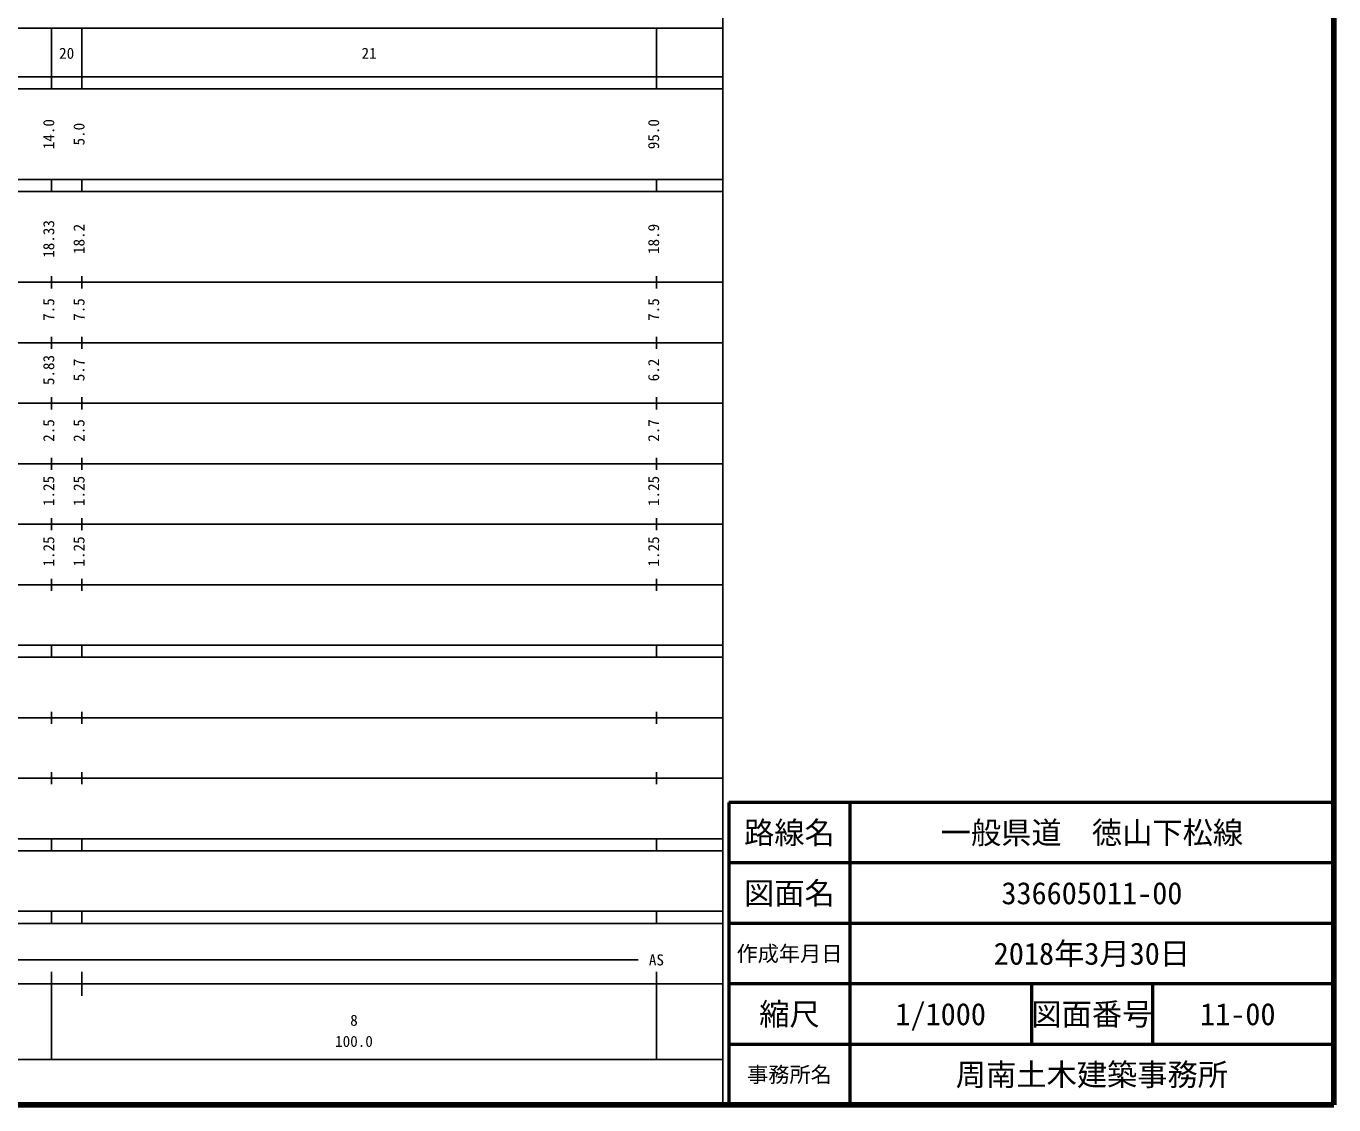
# Model space of a CAD drawing. Units: millimetres on the paper, enlarged 1000 times. Extents: x 40000 to 680000, y 20000 to 380000.
# Drawn here: x 463803 to 680000, y 20000 to 198357 of the extents above; entities that cross this region are included whole.
import ezdxf
from ezdxf.enums import TextEntityAlignment as Align

# ---------------------------------------------------------------- set-up
doc = ezdxf.new("R2010")
doc.units = ezdxf.units.MM
doc.header["$LTSCALE"] = 1000
for name, color, linetype, lineweight in [('M-TTL', 2, 'Continuous', 140), ('M-TTL-BAND', 7, 'Continuous', 25), ('M-TTL-FRAM', 2, 'Continuous', 50), ('M-TTL-LINE', 7, 'Continuous', 50)]:
    doc.layers.add(name, color=color, linetype=linetype, lineweight=lineweight)
doc.layers.add('M-TTL-TXT', color=7, linetype='Continuous')
doc.styles.add('ＭＳ ゴシック', font='')
doc.styles.get('ＭＳ ゴシック').set_extended_font_data('MS Gothic')

msp = doc.modelspace()

# ---------------------------------------------------------------- linework, layer by layer
at = {"layer": 'M-TTL'}
for p, q in [((680000, 20000), (680000, 380000)), ((40000, 20000), (680000, 20000))]:
    msp.add_line(p, q, dxfattribs=at)
at = {"layer": 'M-TTL-BAND'}
for p, q in [((579000, 20000), (579000, 370000)), ((68000, 198000), (579000, 198000)), ((468000, 188000), (468000, 198000)), ((473000, 188000), (473000, 198000)), ((568000, 188000), (568000, 198000)), ((40000, 190000), (579000, 190000)), ((40000, 188000), (579000, 188000)), ((40000, 173000), (579000, 173000)), ((468000, 171000), (468000, 173000)), ((473000, 171000), (473000, 173000)), ((568000, 171000), (568000, 173000)), ((40000, 171000), (579000, 171000)), ((40000, 156000), (579000, 156000)), ((468000, 155000), (468000, 157000)), ((473000, 155000), (473000, 157000)), ((568000, 155000), (568000, 157000)), ((46000, 146000), (579000, 146000)), ((468000, 145000), (468000, 147000)), ((473000, 145000), (473000, 147000)), ((568000, 145000), (568000, 147000)), ((468000, 135000), (468000, 137000)), ((473000, 135000), (473000, 137000)), ((568000, 135000), (568000, 137000)), ((52000, 136000), (579000, 136000)), ((46000, 126000), (579000, 126000)), ((468000, 125000), (468000, 127000)), ((473000, 125000), (473000, 127000)), ((568000, 125000), (568000, 127000)), ((468000, 115000), (468000, 117000)), ((473000, 115000), (473000, 117000)), ((568000, 115000), (568000, 117000)), ((52000, 116000), (579000, 116000)), ((46000, 106000), (579000, 106000)), ((468000, 105000), (468000, 107000)), ((473000, 105000), (473000, 107000)), ((568000, 105000), (568000, 107000)), ((40000, 96000), (579000, 96000)), ((468000, 94000), (468000, 96000)), ((473000, 94000), (473000, 96000)), ((568000, 94000), (568000, 96000)), ((40000, 94000), (579000, 94000)), ((468000, 83000), (468000, 85000)), ((473000, 83000), (473000, 85000)), ((568000, 83000), (568000, 85000)), ((49000, 84000), (579000, 84000)), ((40000, 74000), (579000, 74000)), ((468000, 73000), (468000, 75000)), ((473000, 73000), (473000, 75000)), ((568000, 73000), (568000, 75000)), ((40000, 64000), (579000, 64000)), ((468000, 62000), (468000, 64000)), ((473000, 62000), (473000, 64000)), ((568000, 62000), (568000, 64000)), ((40000, 62000), (579000, 62000)), ((40000, 52000), (579000, 52000)), ((468000, 50000), (468000, 52000)), ((473000, 50000), (473000, 52000)), ((568000, 50000), (568000, 52000)), ((40000, 50000), (579000, 50000)), ((71000, 44000), (565000, 44000)), ((468000, 27500), (468000, 42000)), ((473000, 38000), (473000, 42000)), ((568000, 27500), (568000, 42000)), ((40000, 40000), (579000, 40000)), ((68000, 27500), (579000, 27500))]:
    msp.add_line(p, q, dxfattribs=at)
at = {"layer": 'M-TTL-FRAM'}
for p, q in [((680000, 70000), (580000, 70000)), ((580000, 70000), (580000, 20000))]:
    msp.add_line(p, q, dxfattribs=at)
at = {"layer": 'M-TTL-LINE'}
for p, q in [((600000, 70000), (600000, 20000)), ((680000, 60000), (580000, 60000)), ((680000, 50000), (580000, 50000)), ((680000, 40000), (580000, 40000)), ((630000, 40000), (630000, 30000)), ((650000, 40000), (650000, 30000)), ((680000, 30000), (580000, 30000))]:
    msp.add_line(p, q, dxfattribs=at)

# ---------------------------------------------------------------- texts
at = {"layer": 'M-TTL-BAND', "style": 'ＭＳ ゴシック'}
for s, p in [('20', (470500, 192405)), ('21', (520500, 192405)), ('AS', (568000, 42500)), ('8', (518000, 32523)), ('100.0', (518000, 29033))]:
    msp.add_text(s, height=1833, dxfattribs=at).set_placement(p, align=Align.BOTTOM_CENTER)
for s, p in [('14.0', (469000, 180500)), ('5.0', (474000, 180500)), ('95.0', (569000, 180500)), ('18.33', (469000, 163174)), ('18.2', (474000, 163174)), ('18.9', (569000, 163174)), ('7.5', (469000, 151500)), ('7.5', (474000, 151500)), ('7.5', (569000, 151500)), ('5.83', (469000, 141500)), ('5.7', (474000, 141500)), ('6.2', (569000, 141500)), ('2.5', (469000, 131500)), ('2.5', (474000, 131500)), ('2.7', (569000, 131500)), ('1.25', (469000, 121500)), ('1.25', (474000, 121500)), ('1.25', (569000, 121500)), ('1.25', (469000, 111500)), ('1.25', (474000, 111500)), ('1.25', (569000, 111500))]:
    msp.add_text(s, height=1833, rotation=90, dxfattribs=at).set_placement(p, align=Align.BOTTOM_CENTER)
at = {"layer": 'M-TTL-TXT', "style": 'ＭＳ ゴシック'}
for s, height, p in [('路線名', 3666, (590000, 65000)), ('路線名', 3666, (590000, 65000)), ('一般県道\u3000徳山下松線', 3666, (640000, 65000)), ('図面名', 3666, (590000, 55000)), ('図面名', 3666, (590000, 55000)), ('336605011-00', 3666, (640000, 55000)), ('作成年月日', 2566, (590000, 45000)), ('作成年月日', 2566, (590000, 45000)), ('2018年3月30日', 3666, (640000, 45000)), ('縮尺', 3666, (590000, 35000)), ('縮尺', 3666, (590000, 35000)), ('1/1000', 3666, (615000, 35000)), ('図面番号', 3666, (640000, 35000)), ('図面番号', 3666, (640000, 35000)), ('11-00', 3666, (664125, 35000)), ('事務所名', 2566, (590000, 25000)), ('事務所名', 2566, (590000, 25000)), ('周南土木建築事務所', 3666, (640000, 25000))]:
    msp.add_text(s, height=height, dxfattribs=at).set_placement(p, align=Align.MIDDLE_CENTER)

doc.saveas('drawing.dxf')
